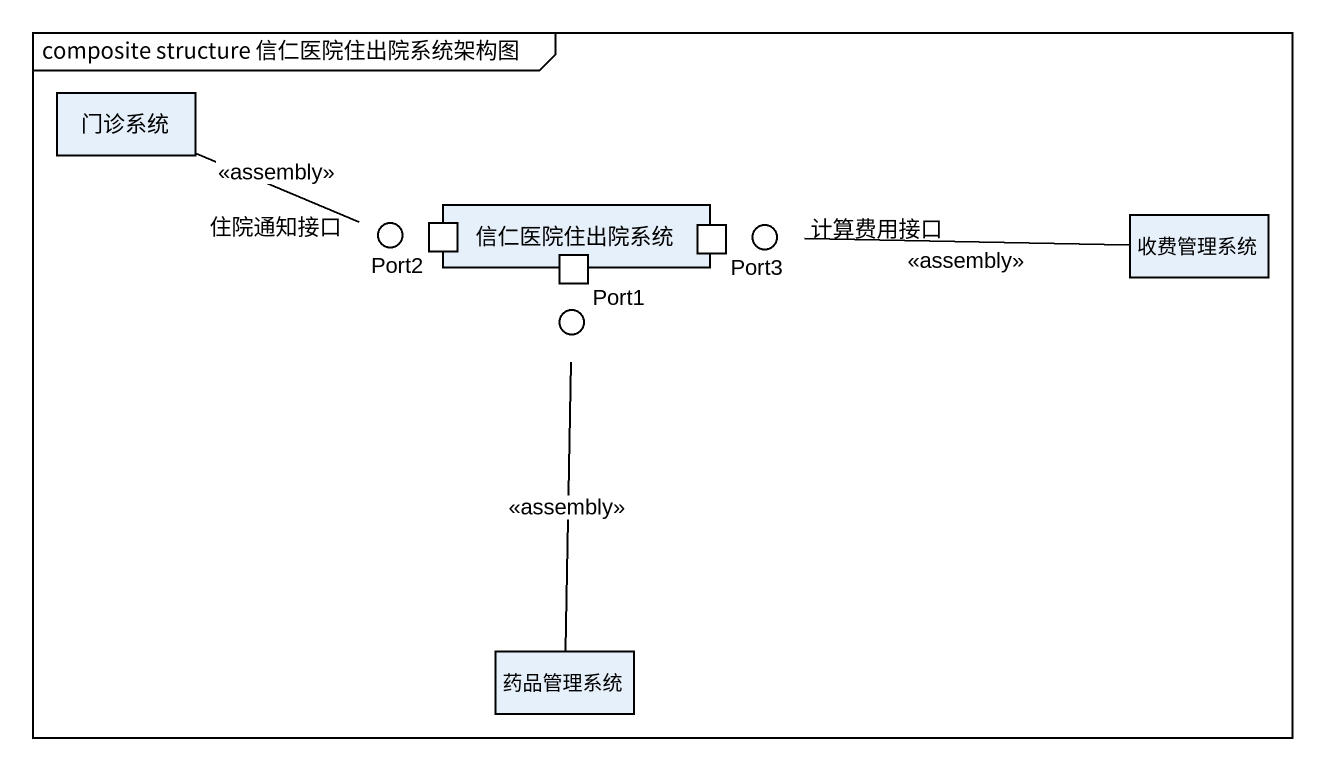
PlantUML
@startuml
mainframe composite structure 信仁医院住出院系统架构图
rectangle 门诊系统
() 住院通知接口
rectangle 信仁医院住出院系统 {
  port Port2
  port Port1
  port Port3
}
() 计算费用接口
rectangle 收费管理系统
() " " as lollipop1
rectangle 药品管理系统
住院通知接口 -left- 门诊系统 : <<assembly>>
计算费用接口 -right- 收费管理系统 : <<assembly>>
lollipop1 -- 药品管理系统 : <<assembly>>
@enduml
